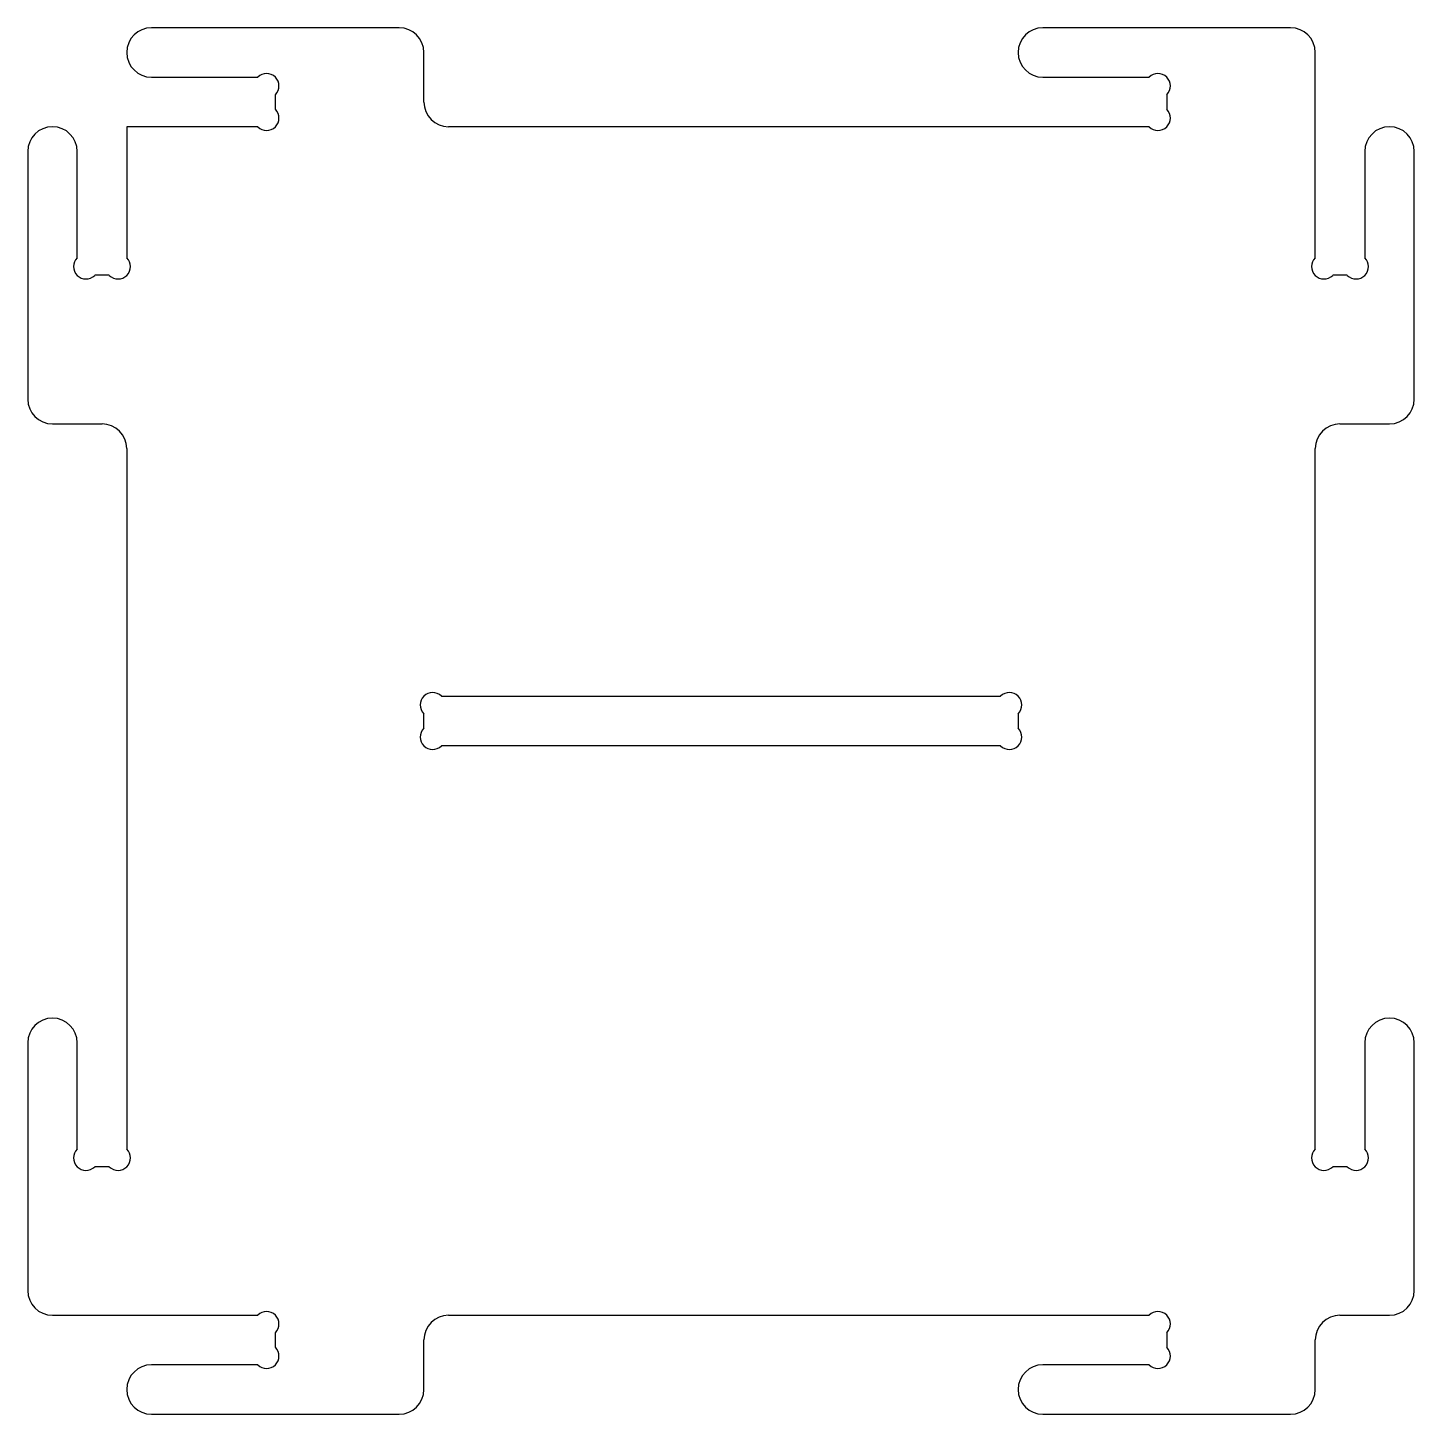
# Model space of a CAD drawing. Header units: inches. Extents: x -1 to 13, y -13 to 1.
import ezdxf

# ---------------------------------------------------------------- set-up
doc = ezdxf.new("R2010")
doc.units = ezdxf.units.IN
doc.layers.get('0').update_dxf_attribs({"linetype": 'CONTINUOUS'})

msp = doc.modelspace()

# ---------------------------------------------------------------- linework, layer by layer
for p, q in [((2.75, 1), (0.25, 1)), ((11.75, 1), (9.25, 1)), ((3, 0.25), (3, 0.75)), ((12, -1.323), (12, 0.75)), ((0.25, 0.5), (1.323, 0.5)), ((9.25, 0.5), (10.323, 0.5)), ((1.5, 0.323), (1.5, 0.177)), ((10.5, 0.323), (10.5, 0.177)), ((1.323, 0), (0, 0)), ((0, 0), (0, -1.323)), ((10.323, 0), (3.25, 0)), ((-1, -0.25), (-1, -2.75)), ((-0.5, -1.323), (-0.5, -0.25)), ((12.5, -0.25), (12.5, -1.323)), ((13, -2.75), (13, -0.25)), ((-0.177, -1.5), (-0.323, -1.5)), ((12.323, -1.5), (12.177, -1.5)), ((-0.75, -3), (-0.25, -3)), ((12.25, -3), (12.75, -3)), ((0, -3.25), (0, -10.323)), ((12, -10.323), (12, -3.25)), ((3.177, -5.75), (8.823, -5.75)), ((3, -6.073), (3, -5.927)), ((9, -5.927), (9, -6.073)), ((8.823, -6.25), (3.177, -6.25)), ((-1, -9.25), (-1, -11.75)), ((-0.5, -10.323), (-0.5, -9.25)), ((12.5, -9.25), (12.5, -10.323)), ((13, -11.75), (13, -9.25)), ((-0.177, -10.5), (-0.323, -10.5)), ((12.323, -10.5), (12.177, -10.5)), ((-0.75, -12), (1.323, -12)), ((3.25, -12), (10.323, -12)), ((12.25, -12), (12.75, -12)), ((1.5, -12.177), (1.5, -12.323)), ((10.5, -12.177), (10.5, -12.323)), ((3, -12.75), (3, -12.25)), ((12, -12.75), (12, -12.25)), ((1.323, -12.5), (0.25, -12.5)), ((10.323, -12.5), (9.25, -12.5)), ((0.25, -13), (2.75, -13)), ((9.25, -13), (11.75, -13))]:
    msp.add_line(p, q)
for centre, radius, start, end in [((0.25, 0.75), 0.25, 90, 270), ((2.75, 0.75), 0.25, 0, 90), ((9.25, 0.75), 0.25, 90, 180), ((11.75, 0.75), 0.25, 0, 90), ((9.25, 0.75), 0.25, 180, 270), ((1.412, 0.412), 0.125, -45, 135), ((10.412, 0.412), 0.125, -45, 135), ((1.412, 0.088), 0.125, -135, 45), ((3.25, 0.25), 0.25, 180, 270), ((10.412, 0.088), 0.125, -135, 45), ((-0.75, -0.25), 0.25, 0, 180), ((12.75, -0.25), 0.25, 90, 180), ((12.75, -0.25), 0.25, 0, 90), ((-0.412, -1.412), 0.125, 135, 315), ((-0.088, -1.412), 0.125, -135, 45), ((12.088, -1.412), 0.125, 135, 315), ((12.412, -1.412), 0.125, -135, 45), ((-0.75, -2.75), 0.25, 180, 270), ((12.75, -2.75), 0.25, -90, 0), ((-0.25, -3.25), 0.25, 0, 90), ((12.25, -3.25), 0.25, 90, 180), ((3.088, -5.838), 0.125, 45, 225), ((8.912, -5.838), 0.125, -45, 135), ((3.088, -6.162), 0.125, 135, 315), ((8.912, -6.162), 0.125, -135, 45), ((-0.75, -9.25), 0.25, 90, 180), ((-0.75, -9.25), 0.25, 0, 90), ((12.75, -9.25), 0.25, 90, 180), ((12.75, -9.25), 0.25, 0, 90), ((-0.412, -10.412), 0.125, 135, 315), ((-0.088, -10.412), 0.125, -135, 45), ((12.088, -10.412), 0.125, 135, 315), ((12.412, -10.412), 0.125, -135, 45), ((-0.75, -11.75), 0.25, 180, 270), ((12.75, -11.75), 0.25, -90, 0), ((1.412, -12.088), 0.125, -45, 135), ((3.25, -12.25), 0.25, 90, 180), ((10.412, -12.088), 0.125, -45, 135), ((12.25, -12.25), 0.25, 90, 180), ((1.412, -12.412), 0.125, -135, 45), ((10.412, -12.412), 0.125, -135, 45), ((0.25, -12.75), 0.25, 90, 180), ((9.25, -12.75), 0.25, 90, 270), ((0.25, -12.75), 0.25, 180, 270), ((2.75, -12.75), 0.25, -90, 0), ((11.75, -12.75), 0.25, -90, 0)]:
    msp.add_arc(centre, radius, start, end)

doc.saveas('drawing.dxf')
